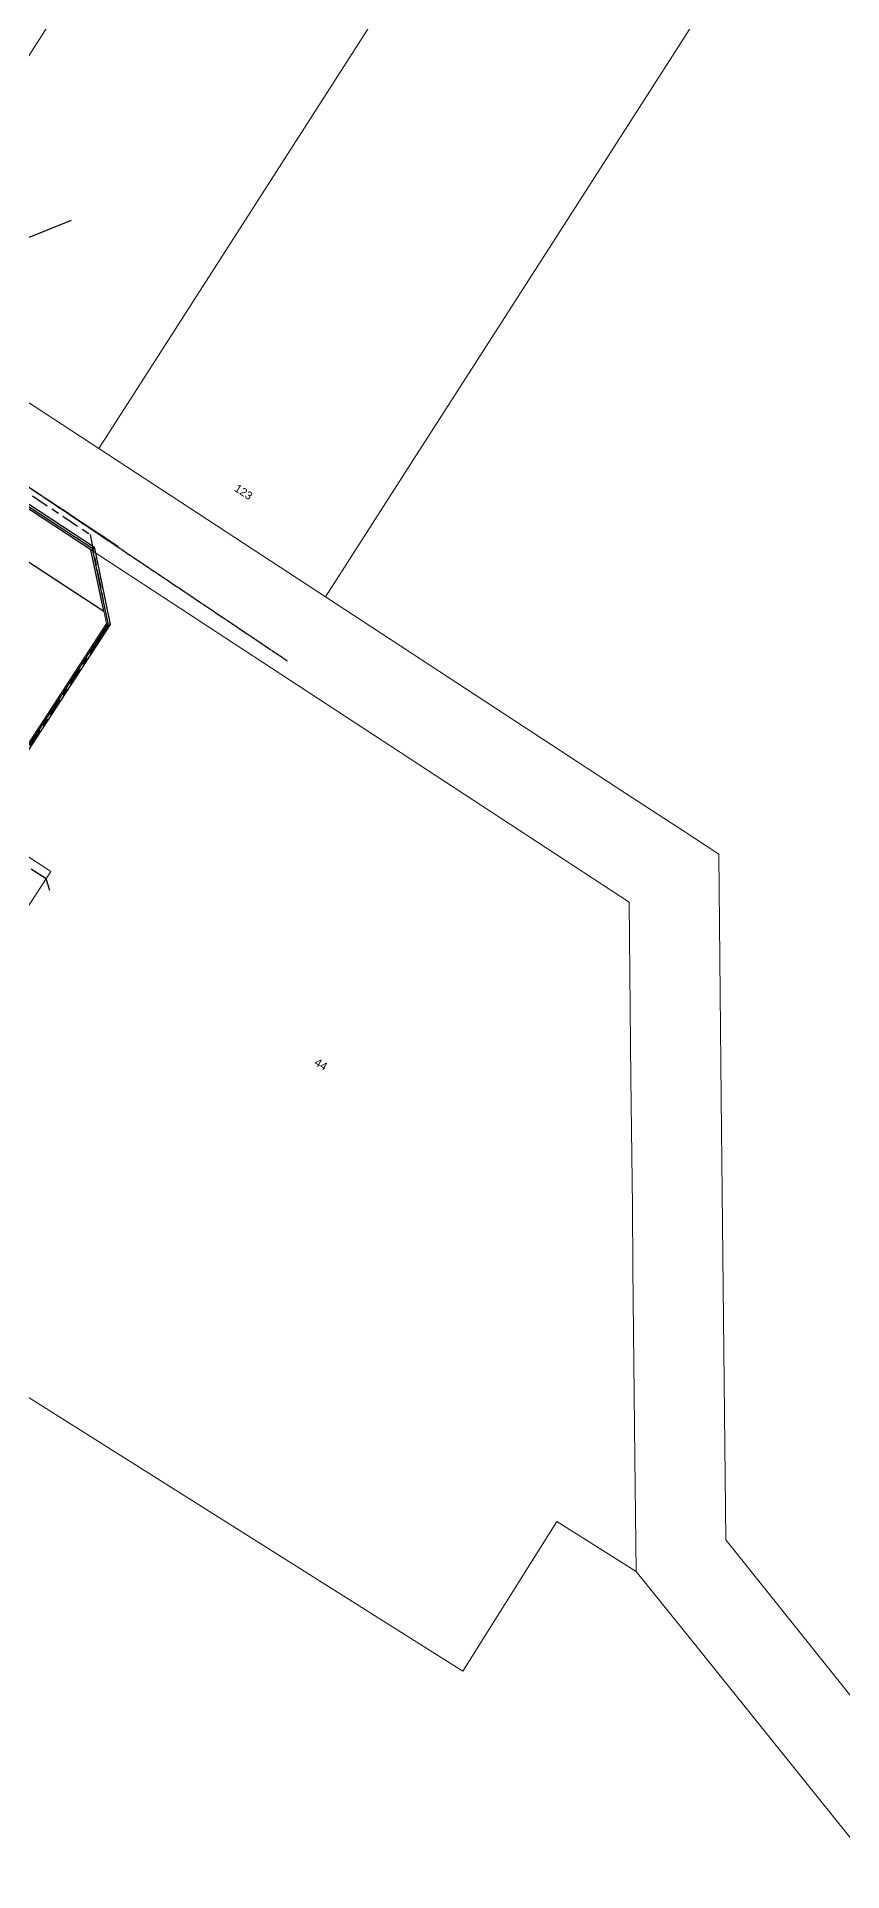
# Model space of a CAD drawing. Header units: metres. Extents: x 0 to 294317, y 0 to 6233398.
# Drawn here: x 293807.4 to 293988.7, y 6231595.8 to 6232008.5 of the extents above; entities that cross this region are included whole.
import ezdxf

# ---------------------------------------------------------------- set-up
doc = ezdxf.new("R2010")
doc.units = ezdxf.units.M
doc.linetypes.add('Cable Exist OH', pattern=[1, 1, 0])
doc.linetypes.add('Cable Exist UG', pattern=[8.2, 4, -1.2, 1.8, -1.2])
for name, color, linetype in [('_User Miscellaneous1', 7, 'Continuous'), ('Duct_SP_EXT', 7, 'Continuous'), ('Mains_HV_EXT', 7, 'Continuous'), ('Mains_LV_EXT', 7, 'Continuous'), ('Services_SP_EXT', 7, 'Continuous')]:
    doc.layers.add(name, color=color, linetype=linetype)
doc.layers.add('Cadastre Land Parcels_SP_EXT', color=9, linetype='Continuous', lineweight=5)
doc.layers.add('Cadastre Roads_SP_EXT', color=9, linetype='Continuous', lineweight=5)
doc.styles.get("Standard").update_dxf_attribs({"font": 'arial.ttf'})

msp = doc.modelspace()

# ---------------------------------------------------------------- linework, layer by layer
at = {"layer": '_User Miscellaneous1', "linetype": 'Continuous'}
msp.add_lwpolyline([(293613.36, 6232016.19), (293646.82, 6231994.28), (293680.29, 6231972.37), (293713.76, 6231950.46), (293747.23, 6231928.55), (293780.7, 6231906.64), (293822.54, 6231879.26), (293819.63, 6231893.12), (293784.75, 6231915.96), (293740.11, 6231945.18), (293695.48, 6231974.4), (293650.84, 6232003.62), (293606.2, 6232032.84)], dxfattribs=at)
at = {"layer": 'Cadastre Land Parcels_SP_EXT', "linetype": 'Continuous'}
for points in [[(293980, 6232276.17), (293968.79, 6232283.42), (293951.58, 6232294.55), (293936.46, 6232304.32), (293928.8, 6232309.28), (293719.35, 6231982.69), (293770.36, 6231949.29), (293980, 6232276.17)], [(294031.2, 6232243.06), (294027.33, 6232245.57), (294014.73, 6232253.71), (294002.13, 6232261.86), (293984.83, 6232273.04), (293980, 6232276.17), (293770.36, 6231949.29), (293821.38, 6231915.9), (294031.2, 6232243.06)], [(293891.57, 6231912.4), (293899.5, 6231924.77), (293927.3, 6231968.12), (293970.61, 6232035.66), (293981.52, 6232052.66), (293992.25, 6232069.4), (294010.7, 6232098.16), (294029.23, 6232127.06), (294038.64, 6232141.73), (294055.86, 6232168.57), (294064.46, 6232181.98), (294082.4, 6232209.96), (294070.16, 6232217.87), (294055.04, 6232227.65), (294039.93, 6232237.42), (294031.2, 6232243.06), (293821.38, 6231915.9), (293872.4, 6231882.52), (293891.57, 6231912.4)], [(293793.88, 6231831.65), (293823.12, 6231876.49), (293822.54, 6231879.26), (293780.7, 6231906.64), (293742.45, 6231847.98), (293773.79, 6231827.44), (293784.71, 6231825.37), (293793.88, 6231831.65)], [(293942.05, 6231688.8), (293941.6, 6231731.47), (293941.5, 6231745.39), (293941.15, 6231774.13), (293940.74, 6231813.84), (293829.38, 6231886.74), (293819.63, 6231893.12), (293822.54, 6231879.26), (293823.12, 6231876.49), (293793.88, 6231831.65), (293810.63, 6231820.73), (293785.1, 6231781.55), (293754.46, 6231734.56), (293903.31, 6231640.83), (293924.48, 6231674.47), (293942.31, 6231663.24), (293942.05, 6231688.8)]]:
    msp.add_lwpolyline(points, close=True, dxfattribs=at)
at = {"layer": 'Cadastre Roads_SP_EXT', "linetype": 'Continuous'}
for points in [[(293606.2, 6232032.84), (293650.84, 6232003.62), (293695.48, 6231974.4), (293740.11, 6231945.18), (293784.75, 6231915.96), (293819.63, 6231893.12), (293829.38, 6231886.74), (293940.74, 6231813.84), (293941.15, 6231774.13), (293941.5, 6231745.39), (293941.6, 6231731.47), (293942.05, 6231688.8), (293942.31, 6231663.24), (293954.15, 6231648.51), (293996.52, 6231595.77)], [(294010.19, 6231610.74), (293962.5, 6231670.35), (293961.46, 6231769.76), (293960.88, 6231824.63), (293952.81, 6231829.91), (293940.01, 6231838.29), (293910.67, 6231857.48), (293872.4, 6231882.52), (293821.38, 6231915.9), (293770.36, 6231949.29), (293719.35, 6231982.69), (293668.33, 6232016.08)]]:
    msp.add_lwpolyline(points, dxfattribs=at)
at = {"layer": 'Duct_SP_EXT'}
for p, q in [((293820.03, 6231893.31), (293783.97, 6231916.91)), ((293820.46, 6231893.6), (293784.24, 6231917.31)), ((293820.01, 6231893.41), (293820.24, 6231893.45)), ((293823.53, 6231876.42), (293820.01, 6231893.41)), ((293820.01, 6231893.41), (293820.03, 6231893.31)), ((293820.03, 6231893.31), (293820.24, 6231893.45)), ((293820.46, 6231893.6), (293820.24, 6231893.45)), ((293820.48, 6231893.5), (293820.24, 6231893.45)), ((293820.48, 6231893.5), (293820.46, 6231893.6)), ((293824.04, 6231876.32), (293820.48, 6231893.5)), ((293792.14, 6231828.33), (293823.53, 6231876.42)), ((293792.48, 6231827.99), (293824.04, 6231876.32)), ((293823.53, 6231876.42), (293823.78, 6231876.37)), ((293824.04, 6231876.32), (293823.78, 6231876.37))]:
    msp.add_line(p, q, dxfattribs=at)
at = {"layer": 'Mains_HV_EXT', "linetype": 'Cable Exist UG'}
msp.add_lwpolyline([(293785.34, 6231921.29), (293784.86, 6231918.9), (293786.05, 6231918.92), (293819.45, 6231896.55), (293823.47, 6231876.21), (293821.49, 6231873.17), (293794.02, 6231830.41)], dxfattribs=at)
at = {"layer": 'Mains_HV_EXT', "linetype": 'Cable Exist OH'}
msp.add_lwpolyline([(293785.31, 6231920.71), (293825.7, 6231893.92)], dxfattribs=at)
at = {"layer": 'Mains_LV_EXT', "linetype": 'Cable Exist OH'}
msp.add_lwpolyline([(293863.79, 6231868.08), (293785.27, 6231920.82)], dxfattribs=at)
at = {"layer": 'Mains_LV_EXT', "linetype": 'Cable Exist UG'}
msp.add_lwpolyline([(293810.38, 6231816.46), (293809.54, 6231819.05), (293809.54, 6231819.05), (293793.91, 6231829.25), (293785.15, 6231823.25), (293773.02, 6231825.55), (293741.4, 6231846.37)], dxfattribs=at)
at = {"layer": 'Services_SP_EXT'}
msp.add_lwpolyline([(293815.18, 6231967.19), (293780.47, 6231953.22), (293785.27, 6231920.82)], dxfattribs=at)

# ---------------------------------------------------------------- texts
at = {"layer": 'Cadastre Land Parcels_SP_EXT'}
for s, rotation, p in [('123', 326.8697, (293851.72, 6231906.5)), ('44', 330.2583, (293869.74, 6231777.27))]:
    msp.add_text(s, height=1.8, rotation=rotation, dxfattribs=at).set_placement(p)

doc.saveas('drawing.dxf')
